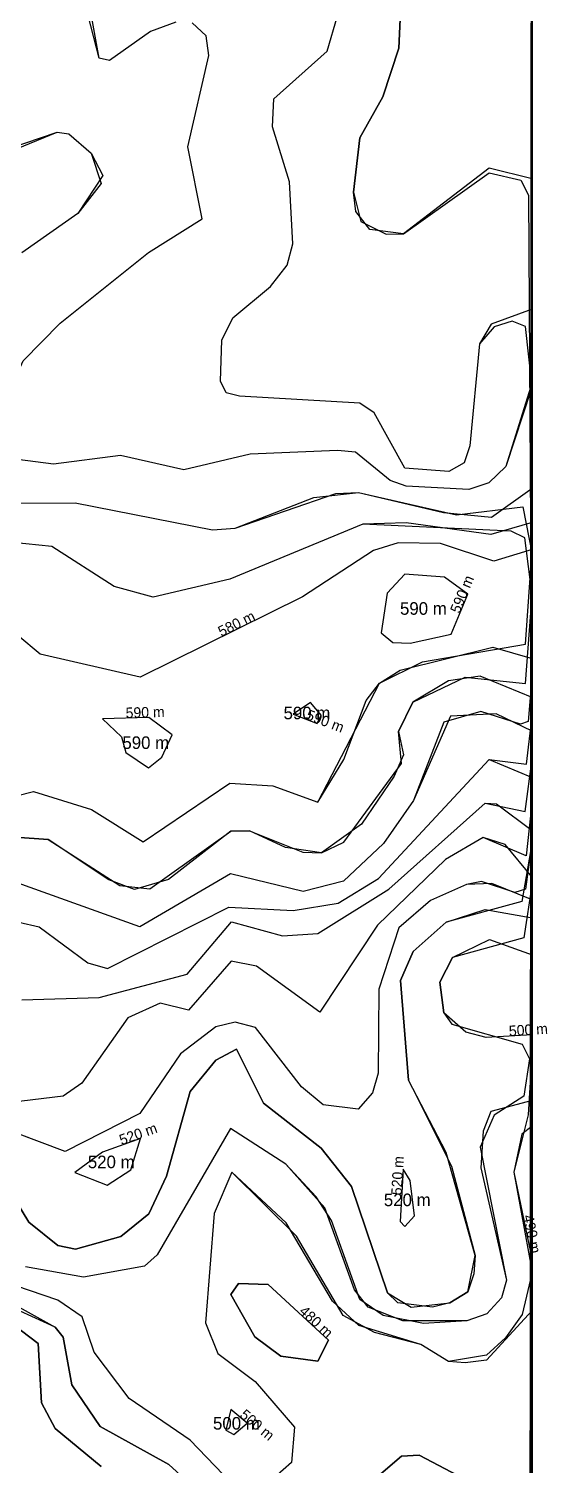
# Model space of a CAD drawing. Extents: x 120.7465 to 120.8269, y 14.0376 to 14.0711.
# Drawn here: x 120.82245 to 120.82672, y 14.04908 to 14.06093 of the extents above; entities that cross this region are included whole.
import ezdxf
from ezdxf.enums import TextEntityAlignment as Align

# ---------------------------------------------------------------- set-up
doc = ezdxf.new("R2010")
doc.units = 0
doc.header["$MEASUREMENT"] = 0
for name, color, linetype in [('Contour_Line_Intermediate', 7, 'Continuous'), ('Contour_Line_Major', 7, 'Continuous'), ('FEATURE_LABEL', 7, 'Continuous'), ('Iso-height_Area', 7, 'Continuous')]:
    doc.layers.add(name, color=color, linetype=linetype)

msp = doc.modelspace()

# ---------------------------------------------------------------- linework, layer by layer
at = {"layer": 'Contour_Line_Intermediate', "color": 36}
for points in [[(120.826598, 14.059693), (120.826244, 14.059783), (120.825537, 14.059239), (120.825259, 14.059275), (120.825143, 14.059425), (120.825125, 14.059583), (120.825176, 14.060031), (120.825366, 14.06037), (120.825499, 14.060771), (120.825526, 14.061374)], [(120.823661, 14.060985), (120.823452, 14.060908), (120.823112, 14.06067), (120.823027, 14.060688), (120.822956, 14.061081)], [(120.826598, 14.058016), (120.82638, 14.05732), (120.82624, 14.057187), (120.826075, 14.057132), (120.825558, 14.057158), (120.825426, 14.057206), (120.825142, 14.057439), (120.824993, 14.057453), (120.824274, 14.057423), (120.823727, 14.057293), (120.823203, 14.057411), (120.822652, 14.057339), (120.822355, 14.057379), (120.822276, 14.057511), (120.822272, 14.057667), (120.822322, 14.058015), (120.822401, 14.058192), (120.822707, 14.058502), (120.823434, 14.059085), (120.823878, 14.059364), (120.823759, 14.059959), (120.823932, 14.060711), (120.823909, 14.060874), (120.823794, 14.06098)], [(120.826598, 14.05862), (120.826261, 14.058496), (120.826165, 14.058332), (120.826084, 14.057491), (120.826037, 14.057351), (120.82591, 14.057279), (120.825549, 14.057308), (120.825294, 14.057764), (120.825178, 14.057844), (120.824185, 14.057901), (120.824075, 14.057929), (120.824027, 14.058026), (120.824038, 14.058363), (120.824129, 14.058548), (120.824441, 14.058807), (120.824577, 14.058982), (120.824625, 14.059157), (120.824596, 14.059668), (120.824458, 14.060122), (120.824468, 14.060354), (120.824908, 14.060746), (120.824994, 14.061037)], [(120.821759, 14.059766), (120.82268, 14.060078), (120.822777, 14.060066), (120.822962, 14.059906), (120.823057, 14.05972), (120.822852, 14.059407), (120.822389, 14.059084)], [(120.82211, 14.057019), (120.82283, 14.057021), (120.823961, 14.056799), (120.824149, 14.056813), (120.824798, 14.057064), (120.825165, 14.057106), (120.825866, 14.056942), (120.826264, 14.056904), (120.826598, 14.057142)], [(120.826598, 14.05686), (120.826256, 14.05676), (120.825559, 14.056857), (120.825202, 14.056846), (120.824104, 14.056391), (120.823472, 14.056243), (120.82315, 14.056331), (120.822637, 14.056662), (120.822315, 14.056695)], [(120.826598, 14.056637), (120.826282, 14.05654), (120.825843, 14.056685), (120.825492, 14.056692), (120.825289, 14.056627), (120.824705, 14.056245), (120.823366, 14.055584), (120.82254, 14.055772), (120.82217, 14.056082)], [(120.826067, 14.056269), (120.825876, 14.056408), (120.825547, 14.056434), (120.825403, 14.056275), (120.825353, 14.055949), (120.825449, 14.055868), (120.825591, 14.055865), (120.825929, 14.055937), (120.826067, 14.056269)], [(120.821674, 14.054435), (120.822486, 14.054641), (120.822964, 14.054493), (120.823391, 14.054226), (120.824104, 14.054709), (120.82446, 14.054686), (120.824832, 14.054553), (120.825046, 14.054904), (120.825229, 14.055391), (120.825338, 14.055534), (120.825511, 14.05564), (120.826274, 14.05583), (120.826598, 14.055736)], [(120.826598, 14.055416), (120.826169, 14.055591), (120.825908, 14.055552), (120.825614, 14.055376), (120.825495, 14.055135), (120.825537, 14.054942), (120.825461, 14.054767), (120.825192, 14.05437), (120.824862, 14.054135), (120.824564, 14.054179), (120.824268, 14.054317), (120.824113, 14.054313), (120.8236, 14.053915), (120.823319, 14.053831), (120.823106, 14.053912), (120.822606, 14.054245), (120.822336, 14.054265)], [(120.826598, 14.055139), (120.826302, 14.055282), (120.825924, 14.055262), (120.82562, 14.054566), (120.825372, 14.054211), (120.825042, 14.053901), (120.824709, 14.053815), (120.82411, 14.05396), (120.823363, 14.053523), (120.82235, 14.053887)], [(120.824857, 14.055269), (120.82477, 14.055375), (120.824626, 14.055278), (120.824826, 14.0552), (120.824857, 14.055269)], [(120.823629, 14.055107), (120.823438, 14.055252), (120.823055, 14.055241), (120.823212, 14.055091), (120.823248, 14.054961), (120.823433, 14.054835), (120.823543, 14.054924), (120.823629, 14.055107)], [(120.822366, 14.053563), (120.822534, 14.053524), (120.822935, 14.053228), (120.823097, 14.053181), (120.824097, 14.053686), (120.824628, 14.053658), (120.824998, 14.053719), (120.825332, 14.053924), (120.826243, 14.054903), (120.826598, 14.054757)], [(120.822391, 14.052921), (120.823027, 14.052941), (120.823753, 14.053134), (120.824118, 14.053565), (120.824538, 14.05345), (120.824832, 14.053469), (120.825415, 14.053834), (120.826211, 14.054544), (120.826304, 14.054539), (120.826598, 14.05432)], [(120.826598, 14.053934), (120.826376, 14.054203), (120.826194, 14.054261), (120.825883, 14.054079), (120.825324, 14.053537), (120.824848, 14.05282), (120.824324, 14.0532), (120.824117, 14.053242), (120.823764, 14.052836), (120.823531, 14.052895), (120.823263, 14.052773), (120.822885, 14.052234), (120.822731, 14.052127), (120.821454, 14.051973)], [(120.826598, 14.053747), (120.826266, 14.053882), (120.826057, 14.053874), (120.82576, 14.053742), (120.825499, 14.053515), (120.825334, 14.053009), (120.825328, 14.052316), (120.825282, 14.052155), (120.825162, 14.052019), (120.824876, 14.052057), (120.824695, 14.052204), (120.824316, 14.052693), (120.82415, 14.052737), (120.82399, 14.0527), (120.823699, 14.052476), (120.823364, 14.051984), (120.822748, 14.051671), (120.822132, 14.051902)], [(120.822132, 14.051606), (120.822447, 14.051088), (120.822687, 14.050895), (120.822832, 14.050864), (120.823207, 14.05097), (120.823437, 14.051158), (120.823584, 14.051467), (120.823778, 14.052166), (120.823989, 14.052425), (120.82416, 14.052516), (120.824384, 14.05207), (120.824858, 14.051699), (120.825109, 14.051382), (120.825406, 14.050504), (120.825599, 14.050387), (120.82592, 14.050422), (120.826069, 14.050513), (120.826128, 14.050812), (120.82589, 14.051664), (120.825578, 14.05226), (120.825513, 14.053081), (120.825617, 14.053321), (120.825888, 14.053562), (120.826211, 14.053666), (120.826598, 14.053597)], [(120.826598, 14.051881), (120.826513, 14.051815), (120.826446, 14.051501), (120.826598, 14.050776)], [(120.823369, 14.051778), (120.823054, 14.051666), (120.822828, 14.051499), (120.823093, 14.051393), (120.82329, 14.051519), (120.823369, 14.051778)], [(120.826598, 14.05036), (120.826222, 14.049949), (120.826046, 14.049929), (120.825907, 14.04994), (120.82568, 14.050079), (120.82517, 14.050236), (120.824953, 14.050437), (120.824569, 14.051083), (120.824121, 14.051501), (120.823975, 14.05116), (120.823905, 14.050257), (120.824007, 14.050006), (120.824315, 14.049774), (120.824637, 14.049397), (120.824614, 14.049105), (120.824476, 14.048986)], [(120.825627, 14.051139), (120.825592, 14.051432), (120.825534, 14.051526), (120.82551, 14.051093), (120.825549, 14.051051), (120.825627, 14.051139)], [(120.82405, 14.049006), (120.823778, 14.049289), (120.823275, 14.049633), (120.822985, 14.050016), (120.822887, 14.050307), (120.822686, 14.050445), (120.822339, 14.050564), (120.822003, 14.051019), (120.821723, 14.051155), (120.821308, 14.050958), (120.82058, 14.050364), (120.820413, 14.050308), (120.819383, 14.050354), (120.819018, 14.050299), (120.818643, 14.050078), (120.818126, 14.04959), (120.817327, 14.049079)], [(120.824048, 14.048683), (120.823602, 14.049089), (120.823036, 14.049404), (120.822801, 14.049745), (120.822731, 14.050139), (120.822666, 14.050222), (120.82228, 14.050397), (120.82198, 14.050638), (120.821676, 14.050696), (120.821307, 14.050647), (120.820975, 14.050517), (120.820866, 14.050416), (120.8204, 14.049442), (120.82036, 14.049073)], [(120.82492, 14.050114), (120.82483, 14.049941), (120.824526, 14.049982), (120.824311, 14.050143), (120.824114, 14.050492), (120.824176, 14.050581), (120.824421, 14.050574), (120.82492, 14.050114)], [(120.820578, 14.049068), (120.820565, 14.049319), (120.820897, 14.050109), (120.820993, 14.050211), (120.821983, 14.050303), (120.822318, 14.050245), (120.822524, 14.050087), (120.822552, 14.049599), (120.822664, 14.049385), (120.823044, 14.049073)], [(120.826089, 14.048943), (120.825666, 14.049167), (120.825521, 14.049159), (120.825061, 14.048765)]]:
    msp.add_lwpolyline(points, dxfattribs=at)
at = {"layer": 'Contour_Line_Major', "color": 36}
for points in [[(120.823661, 14.060985), (120.823452, 14.060908), (120.823112, 14.06067), (120.823027, 14.060688), (120.822956, 14.061081)], [(120.826598, 14.058016), (120.82638, 14.05732), (120.82624, 14.057187), (120.826075, 14.057132), (120.825558, 14.057158), (120.825426, 14.057206), (120.825142, 14.057439), (120.824993, 14.057453), (120.824274, 14.057423), (120.823727, 14.057293), (120.823203, 14.057411), (120.822652, 14.057339), (120.822355, 14.057379), (120.822276, 14.057511), (120.822272, 14.057667), (120.822322, 14.058015), (120.822401, 14.058192), (120.822707, 14.058502), (120.823434, 14.059085), (120.823878, 14.059364), (120.823759, 14.059959), (120.823932, 14.060711), (120.823909, 14.060874), (120.823794, 14.06098)], [(120.822366, 14.053563), (120.822534, 14.053524), (120.822935, 14.053228), (120.823097, 14.053181), (120.824097, 14.053686), (120.824628, 14.053658), (120.824998, 14.053719), (120.825332, 14.053924), (120.826243, 14.054903), (120.826598, 14.054757)], [(120.826598, 14.052633), (120.82622, 14.05261), (120.82605, 14.052656), (120.825869, 14.052814), (120.825838, 14.053067), (120.825941, 14.053272), (120.826246, 14.053419), (120.826598, 14.053293)], [(120.826598, 14.052633), (120.82622, 14.05261), (120.82605, 14.052656), (120.825869, 14.052814), (120.825838, 14.053067), (120.825941, 14.053272), (120.826246, 14.053419), (120.826598, 14.053293)], [(120.826598, 14.052091), (120.826258, 14.052), (120.826194, 14.051838), (120.826176, 14.051536), (120.826387, 14.050611), (120.826346, 14.050463), (120.826223, 14.050331), (120.826059, 14.050273), (120.825531, 14.050275), (120.825247, 14.050386), (120.825133, 14.050531), (120.824889, 14.051207), (120.824568, 14.051566), (120.82411, 14.05186), (120.823506, 14.050818), (120.823402, 14.050724), (120.822898, 14.050634), (120.82242, 14.05072)], [(120.826598, 14.052091), (120.826258, 14.052), (120.826194, 14.051838), (120.826176, 14.051536), (120.826387, 14.050611), (120.826346, 14.050463), (120.826223, 14.050331), (120.826059, 14.050273), (120.825531, 14.050275), (120.825247, 14.050386), (120.825133, 14.050531), (120.824889, 14.051207), (120.824568, 14.051566), (120.82411, 14.05186), (120.823506, 14.050818), (120.823402, 14.050724), (120.822898, 14.050634), (120.82242, 14.05072)], [(120.824247, 14.04943), (120.824113, 14.049542), (120.824072, 14.049373), (120.824138, 14.049337), (120.824247, 14.04943)], [(120.824247, 14.04943), (120.824113, 14.049542), (120.824072, 14.049373), (120.824138, 14.049337), (120.824247, 14.04943)]]:
    msp.add_lwpolyline(points, dxfattribs=at)
at = {"layer": 'Iso-height_Area', "color": 140}
msp.add_polyline3d([(120.819881, 14.070974, 50), (120.825891, 14.070974, 50), (120.826209, 14.070939, 50), (120.826457, 14.070837, 50), (120.826563, 14.070598, 50), (120.826598, 14.07029, 50), (120.826598, 14.038487, 50), (120.826563, 14.038179, 50), (120.826457, 14.037939, 50), (120.826209, 14.037837, 50), (120.825891, 14.037803, 50), (120.763666, 14.037803, 50), (120.747403, 14.037803, 50), (120.747085, 14.037837, 50), (120.746837, 14.037939, 50), (120.746731, 14.038179, 50), (120.746696, 14.038487, 50), (120.746696, 14.065502, 50), (120.746696, 14.07029, 50), (120.746731, 14.070598, 50), (120.746837, 14.070837, 50), (120.747085, 14.070939, 50), (120.747403, 14.070974, 50), (120.819881, 14.070974, 50)], close=True, dxfattribs=at)
at = {"layer": 'Iso-height_Area', "color": 4}
msp.add_polyline3d([(120.819881, 14.070974, 70), (120.825891, 14.070974, 70), (120.826209, 14.070939, 70), (120.826457, 14.070837, 70), (120.826563, 14.070598, 70), (120.826598, 14.07029, 70), (120.826598, 14.038487, 70), (120.826563, 14.038179, 70), (120.826457, 14.037939, 70), (120.826209, 14.037837, 70), (120.825891, 14.037803, 70), (120.763666, 14.037803, 70), (120.747403, 14.037803, 70), (120.747085, 14.037837, 70), (120.746837, 14.037939, 70), (120.746731, 14.038179, 70), (120.746696, 14.038487, 70), (120.746696, 14.065502, 70), (120.746696, 14.07029, 70), (120.746731, 14.070598, 70), (120.746837, 14.070837, 70), (120.747085, 14.070939, 70), (120.747403, 14.070974, 70), (120.819881, 14.070974, 70)], close=True, dxfattribs=at)
at = {"layer": 'Iso-height_Area', "color": 120}
for points in [[(120.747403, 14.070974, 100), (120.805385, 14.070974, 100), (120.805385, 14.070974, 100), (120.825891, 14.070974, 100), (120.826209, 14.070939, 100), (120.826457, 14.070837, 100), (120.826563, 14.070598, 100), (120.826598, 14.07029, 100), (120.826598, 14.043274, 100), (120.826598, 14.038487, 100), (120.826563, 14.038179, 100), (120.826457, 14.037939, 100), (120.826209, 14.037837, 100), (120.825891, 14.037803, 100), (120.763666, 14.037803, 100)], [(120.747403, 14.070974, 90), (120.81387, 14.070974, 90), (120.81387, 14.070974, 90), (120.825891, 14.070974, 90), (120.826209, 14.070939, 90), (120.826457, 14.070837, 90), (120.826563, 14.070598, 90), (120.826598, 14.07029, 90), (120.826598, 14.038487, 90), (120.826563, 14.038179, 90), (120.826457, 14.037939, 90), (120.826209, 14.037837, 90), (120.825891, 14.037803, 90), (120.763666, 14.037803, 90)], [(120.747403, 14.070974, 100), (120.805385, 14.070974, 100), (120.805385, 14.070974, 100), (120.825891, 14.070974, 100), (120.826209, 14.070939, 100), (120.826457, 14.070837, 100), (120.826563, 14.070598, 100), (120.826598, 14.07029, 100), (120.826598, 14.043274, 100), (120.826598, 14.038487, 100), (120.826563, 14.038179, 100), (120.826457, 14.037939, 100), (120.826209, 14.037837, 100), (120.825891, 14.037803, 100), (120.763666, 14.037803, 100)], [(120.752353, 14.070974, 110), (120.806446, 14.070974, 110), (120.806446, 14.070974, 110), (120.825891, 14.070974, 110), (120.826209, 14.070939, 110), (120.826457, 14.070837, 110), (120.826563, 14.070598, 110), (120.826598, 14.07029, 110), (120.826598, 14.043274, 110), (120.826598, 14.038487, 110), (120.826563, 14.038179, 110), (120.826457, 14.037939, 110), (120.826209, 14.037837, 110), (120.825891, 14.037803, 110), (120.756616, 14.037803, 110)], [(120.760838, 14.070974, 120), (120.825891, 14.070974, 120), (120.826209, 14.070939, 120), (120.826457, 14.070837, 120), (120.826563, 14.070598, 120), (120.826598, 14.07029, 120), (120.826598, 14.043274, 120), (120.826598, 14.038487, 120), (120.826563, 14.038179, 120), (120.826457, 14.037939, 120), (120.826209, 14.037837, 120), (120.825891, 14.037803, 120), (120.759915, 14.037805, 120)]]:
    msp.add_polyline3d(points, dxfattribs=at)
at = {"layer": 'Iso-height_Area', "color": 4}
msp.add_polyline3d([(120.747403, 14.070974, 80), (120.819174, 14.070974, 80), (120.819174, 14.070974, 80), (120.825891, 14.070974, 80), (120.826209, 14.070939, 80), (120.826457, 14.070837, 80), (120.826563, 14.070598, 80), (120.826598, 14.07029, 80), (120.826598, 14.038487, 80), (120.826563, 14.038179, 80), (120.826457, 14.037939, 80), (120.826209, 14.037837, 80), (120.825891, 14.037803, 80), (120.763666, 14.037803, 80)], dxfattribs=at)
at = {"layer": 'Iso-height_Area', "color": 110}
for points in [[(120.7545, 14.070974, 130), (120.805032, 14.070974, 130), (120.805032, 14.070974, 130), (120.825891, 14.070974, 130), (120.826209, 14.070939, 130), (120.826457, 14.070837, 130), (120.826563, 14.070598, 130), (120.826598, 14.07029, 130), (120.826598, 14.043274, 130), (120.826598, 14.038487, 130), (120.826563, 14.038179, 130), (120.826457, 14.037939, 130), (120.826209, 14.037837, 130), (120.825891, 14.037803, 130), (120.760256, 14.037816, 130)], [(120.754561, 14.070951, 140), (120.787708, 14.070974, 140), (120.787708, 14.070974, 140), (120.825891, 14.070974, 140), (120.826209, 14.070939, 140), (120.826457, 14.070837, 140), (120.826563, 14.070598, 140), (120.826598, 14.07029, 140), (120.826598, 14.043274, 140), (120.826598, 14.038487, 140), (120.826563, 14.038179, 140), (120.826457, 14.037939, 140), (120.826209, 14.037837, 140), (120.825891, 14.037803, 140), (120.761917, 14.037803, 140)], [(120.754923, 14.070947, 150), (120.800789, 14.070974, 150), (120.800789, 14.070974, 150), (120.825891, 14.070974, 150), (120.826209, 14.070939, 150), (120.826457, 14.070837, 150), (120.826563, 14.070598, 150), (120.826598, 14.07029, 150), (120.826598, 14.038487, 150), (120.826563, 14.038179, 150), (120.826457, 14.037939, 150), (120.826209, 14.037837, 150), (120.763762, 14.037833, 150)], [(120.754923, 14.070947, 150), (120.800789, 14.070974, 150), (120.800789, 14.070974, 150), (120.825891, 14.070974, 150), (120.826209, 14.070939, 150), (120.826457, 14.070837, 150), (120.826563, 14.070598, 150), (120.826598, 14.07029, 150), (120.826598, 14.038487, 150), (120.826563, 14.038179, 150), (120.826457, 14.037939, 150), (120.826209, 14.037837, 150), (120.763762, 14.037833, 150)]]:
    msp.add_polyline3d(points, dxfattribs=at)
at = {"layer": 'Iso-height_Area', "color": 100}
for points in [[(120.76621, 14.03781, 160), (120.825891, 14.037803, 160), (120.826209, 14.037837, 160), (120.826457, 14.037939, 160), (120.826563, 14.038179, 160), (120.826598, 14.038487, 160), (120.826598, 14.065502, 160), (120.826598, 14.07029, 160), (120.826563, 14.070598, 160), (120.826457, 14.070837, 160), (120.826209, 14.070939, 160), (120.825891, 14.070974, 160), (120.755912, 14.070974, 160)], [(120.7718, 14.037803, 170), (120.825891, 14.037803, 170), (120.826209, 14.037837, 170), (120.826457, 14.037939, 170), (120.826563, 14.038179, 170), (120.826598, 14.038487, 170), (120.826598, 14.065502, 170), (120.826598, 14.07029, 170), (120.826563, 14.070598, 170), (120.826457, 14.070837, 170), (120.826209, 14.070939, 170), (120.825891, 14.070974, 170), (120.75695, 14.070974, 170)], [(120.773285, 14.037811, 180), (120.77358, 14.037803, 180), (120.825891, 14.037803, 180), (120.826209, 14.037837, 180), (120.826457, 14.037939, 180), (120.826563, 14.038179, 180), (120.826598, 14.038487, 180), (120.826598, 14.065502, 180), (120.826598, 14.07029, 180), (120.826563, 14.070598, 180), (120.826457, 14.070837, 180), (120.826209, 14.070939, 180), (120.825891, 14.070974, 180), (120.758366, 14.070974, 180)], [(120.775687, 14.037803, 190), (120.825891, 14.037803, 190), (120.826209, 14.037837, 190), (120.826457, 14.037939, 190), (120.826563, 14.038179, 190), (120.826598, 14.038487, 190), (120.826598, 14.065502, 190), (120.826598, 14.07029, 190), (120.826563, 14.070598, 190), (120.826457, 14.070837, 190), (120.826209, 14.070939, 190), (120.825891, 14.070974, 190), (120.762964, 14.070974, 190)]]:
    msp.add_polyline3d(points, dxfattribs=at)
at = {"layer": 'Iso-height_Area', "color": 3}
for points in [[(120.768281, 14.070974, 200), (120.7969, 14.070974, 200), (120.7969, 14.070974, 200), (120.825891, 14.070974, 200), (120.826209, 14.070939, 200), (120.826457, 14.070837, 200), (120.826563, 14.070598, 200), (120.826598, 14.07029, 200), (120.826598, 14.043274, 200), (120.826598, 14.038487, 200), (120.826563, 14.038179, 200), (120.826457, 14.037939, 200), (120.826209, 14.037837, 200), (120.825891, 14.037803, 200), (120.776471, 14.037811, 200)], [(120.768281, 14.070974, 200), (120.7969, 14.070974, 200), (120.7969, 14.070974, 200), (120.825891, 14.070974, 200), (120.826209, 14.070939, 200), (120.826457, 14.070837, 200), (120.826563, 14.070598, 200), (120.826598, 14.07029, 200), (120.826598, 14.043274, 200), (120.826598, 14.038487, 200), (120.826563, 14.038179, 200), (120.826457, 14.037939, 200), (120.826209, 14.037837, 200), (120.825891, 14.037803, 200), (120.776471, 14.037811, 200)], [(120.777211, 14.037812, 210), (120.797607, 14.037803, 210), (120.797607, 14.037803, 210), (120.825891, 14.037803, 210), (120.826209, 14.037837, 210), (120.826457, 14.037939, 210), (120.826563, 14.038179, 210), (120.826598, 14.038487, 210), (120.826598, 14.065502, 210), (120.826598, 14.07029, 210), (120.826563, 14.070598, 210), (120.826457, 14.070837, 210), (120.826209, 14.070939, 210), (120.825891, 14.070974, 210), (120.770743, 14.070974, 210)], [(120.775697, 14.070974, 220), (120.80786, 14.070974, 220), (120.80786, 14.070974, 220), (120.825891, 14.070974, 220), (120.826209, 14.070939, 220), (120.826457, 14.070837, 220), (120.826563, 14.070598, 220), (120.826598, 14.07029, 220), (120.826598, 14.043274, 220), (120.826598, 14.038487, 220), (120.826563, 14.038179, 220), (120.826457, 14.037939, 220), (120.826209, 14.037837, 220), (120.825891, 14.037803, 220), (120.777924, 14.037816, 220)], [(120.778634, 14.037817, 230), (120.808214, 14.037803, 230), (120.808214, 14.037803, 230), (120.825891, 14.037803, 230), (120.826209, 14.037837, 230), (120.826457, 14.037939, 230), (120.826563, 14.038179, 230), (120.826598, 14.038487, 230), (120.826598, 14.065502, 230), (120.826598, 14.07029, 230), (120.826563, 14.070598, 230), (120.826457, 14.070837, 230), (120.826209, 14.070939, 230), (120.825891, 14.070974, 230), (120.77677, 14.070974, 230)], [(120.777837, 14.070974, 240), (120.814224, 14.070974, 240), (120.814224, 14.070974, 240), (120.825891, 14.070974, 240), (120.826209, 14.070939, 240), (120.826457, 14.070837, 240), (120.826563, 14.070598, 240), (120.826598, 14.07029, 240), (120.826598, 14.038487, 240), (120.826563, 14.038179, 240), (120.826457, 14.037939, 240), (120.826209, 14.037837, 240), (120.825891, 14.037803, 240), (120.779016, 14.037806, 240)], [(120.779598, 14.037803, 250), (120.816699, 14.037803, 250), (120.816699, 14.037803, 250), (120.825891, 14.037803, 250), (120.826209, 14.037837, 250), (120.826457, 14.037939, 250), (120.826563, 14.038179, 250), (120.826598, 14.038487, 250), (120.826598, 14.07029, 250), (120.826563, 14.070598, 250), (120.826457, 14.070837, 250), (120.826209, 14.070939, 250), (120.825891, 14.070974, 250), (120.779247, 14.070974, 250)], [(120.779598, 14.037803, 250), (120.816699, 14.037803, 250), (120.816699, 14.037803, 250), (120.825891, 14.037803, 250), (120.826209, 14.037837, 250), (120.826457, 14.037939, 250), (120.826563, 14.038179, 250), (120.826598, 14.038487, 250), (120.826598, 14.07029, 250), (120.826563, 14.070598, 250), (120.826457, 14.070837, 250), (120.826209, 14.070939, 250), (120.825891, 14.070974, 250), (120.779247, 14.070974, 250)]]:
    msp.add_polyline3d(points, dxfattribs=at)
at = {"layer": 'Iso-height_Area', "color": 80}
for points in [[(120.779611, 14.070974, 260), (120.813163, 14.070974, 260), (120.813163, 14.070974, 260), (120.825891, 14.070974, 260), (120.826209, 14.070939, 260), (120.826457, 14.070837, 260), (120.826563, 14.070598, 260), (120.826598, 14.07029, 260), (120.826598, 14.038487, 260), (120.826563, 14.038179, 260), (120.826457, 14.037939, 260), (120.826209, 14.037837, 260), (120.825891, 14.037803, 260), (120.779408, 14.03782, 260)], [(120.782058, 14.070974, 270), (120.81281, 14.070974, 270), (120.81281, 14.070974, 270), (120.825891, 14.070974, 270), (120.826209, 14.070939, 270), (120.826457, 14.070837, 270), (120.826563, 14.070598, 270), (120.826598, 14.07029, 270), (120.826598, 14.038487, 270), (120.826563, 14.038179, 270), (120.826457, 14.037939, 270), (120.826209, 14.037837, 270), (120.825891, 14.037803, 270), (120.77969, 14.037818, 270)], [(120.782424, 14.070974, 280), (120.815638, 14.070974, 280), (120.815638, 14.070974, 280), (120.825891, 14.070974, 280), (120.826209, 14.070939, 280), (120.826457, 14.070837, 280), (120.826563, 14.070598, 280), (120.826598, 14.07029, 280), (120.826598, 14.038487, 280), (120.826563, 14.038179, 280), (120.826457, 14.037939, 280), (120.826209, 14.037837, 280), (120.825891, 14.037803, 280), (120.780014, 14.037815, 280)], [(120.782515, 14.070964, 290), (120.811396, 14.070974, 290), (120.811396, 14.070974, 290), (120.825891, 14.070974, 290), (120.826209, 14.070939, 290), (120.826457, 14.070837, 290), (120.826563, 14.070598, 290), (120.826598, 14.07029, 290), (120.826598, 14.043274, 290), (120.826598, 14.038487, 290), (120.826563, 14.038179, 290), (120.826457, 14.037939, 290), (120.826209, 14.037837, 290), (120.825891, 14.037803, 290), (120.780118, 14.037823, 290)], [(120.780698, 14.037836, 300), (120.811042, 14.037803, 300), (120.811042, 14.037803, 300), (120.825891, 14.037803, 300), (120.826209, 14.037837, 300), (120.826457, 14.037939, 300), (120.826563, 14.038179, 300), (120.826598, 14.038487, 300), (120.826598, 14.065502, 300), (120.826598, 14.07029, 300), (120.826563, 14.070598, 300), (120.826457, 14.070837, 300), (120.826209, 14.070939, 300), (120.825891, 14.070974, 300), (120.782788, 14.070968, 300)], [(120.780698, 14.037836, 300), (120.811042, 14.037803, 300), (120.811042, 14.037803, 300), (120.825891, 14.037803, 300), (120.826209, 14.037837, 300), (120.826457, 14.037939, 300), (120.826563, 14.038179, 300), (120.826598, 14.038487, 300), (120.826598, 14.065502, 300), (120.826598, 14.07029, 300), (120.826563, 14.070598, 300), (120.826457, 14.070837, 300), (120.826209, 14.070939, 300), (120.825891, 14.070974, 300), (120.782788, 14.070968, 300)], [(120.803617, 14.037803, 310), (120.825891, 14.037803, 310), (120.826209, 14.037837, 310), (120.826457, 14.037939, 310), (120.826563, 14.038179, 310), (120.826598, 14.038487, 310), (120.826598, 14.065502, 310), (120.826598, 14.07029, 310), (120.826563, 14.070598, 310), (120.826457, 14.070837, 310), (120.826209, 14.070939, 310), (120.825891, 14.070974, 310), (120.797308, 14.070964, 310)], [(120.805385, 14.037803, 320), (120.825891, 14.037803, 320), (120.826209, 14.037837, 320), (120.826457, 14.037939, 320), (120.826563, 14.038179, 320), (120.826598, 14.038487, 320), (120.826598, 14.065502, 320), (120.826598, 14.07029, 320), (120.826563, 14.070598, 320), (120.826457, 14.070837, 320), (120.826209, 14.070939, 320), (120.825891, 14.070974, 320), (120.797654, 14.070963, 320)]]:
    msp.add_polyline3d(points, dxfattribs=at)
at = {"layer": 'Iso-height_Area', "color": 70}
for points in [[(120.800789, 14.070974, 330), (120.825891, 14.070974, 330), (120.826209, 14.070939, 330), (120.826457, 14.070837, 330), (120.826563, 14.070598, 330), (120.826598, 14.07029, 330), (120.826598, 14.043274, 330), (120.826598, 14.038487, 330), (120.826563, 14.038179, 330), (120.826457, 14.037939, 330), (120.826209, 14.037837, 330), (120.825891, 14.037803, 330), (120.782211, 14.037809, 330)], [(120.798323, 14.070974, 340), (120.825891, 14.070974, 340), (120.826209, 14.070939, 340), (120.826457, 14.070837, 340), (120.826563, 14.070598, 340), (120.826598, 14.07029, 340), (120.826598, 14.043274, 340), (120.826598, 14.038487, 340), (120.826563, 14.038179, 340), (120.826457, 14.037939, 340), (120.826209, 14.037837, 340), (120.825891, 14.037803, 340), (120.782606, 14.037825, 340)], [(120.791597, 14.037803, 370), (120.825891, 14.037803, 370), (120.826209, 14.037837, 370), (120.826457, 14.037939, 370), (120.826563, 14.038179, 370), (120.826598, 14.038487, 370), (120.826598, 14.065502, 370), (120.826598, 14.07029, 370), (120.826563, 14.070598, 370), (120.826457, 14.070837, 370), (120.826209, 14.070939, 370), (120.825891, 14.070974, 370), (120.798411, 14.070958, 370)], [(120.792657, 14.037803, 360), (120.825891, 14.037803, 360), (120.826209, 14.037837, 360), (120.826457, 14.037939, 360), (120.826563, 14.038179, 360), (120.826598, 14.038487, 360), (120.826598, 14.065502, 360), (120.826598, 14.07029, 360), (120.826563, 14.070598, 360), (120.826457, 14.070837, 360), (120.826209, 14.070939, 360), (120.825891, 14.070974, 360), (120.798099, 14.070973, 360)], [(120.794425, 14.037803, 350), (120.825891, 14.037803, 350), (120.826209, 14.037837, 350), (120.826457, 14.037939, 350), (120.826563, 14.038179, 350), (120.826598, 14.038487, 350), (120.826598, 14.065502, 350), (120.826598, 14.07029, 350), (120.826563, 14.070598, 350), (120.826457, 14.070837, 350), (120.826209, 14.070939, 350), (120.825891, 14.070974, 350), (120.798059, 14.070959, 350)], [(120.794425, 14.037803, 350), (120.825891, 14.037803, 350), (120.826209, 14.037837, 350), (120.826457, 14.037939, 350), (120.826563, 14.038179, 350), (120.826598, 14.038487, 350), (120.826598, 14.065502, 350), (120.826598, 14.07029, 350), (120.826563, 14.070598, 350), (120.826457, 14.070837, 350), (120.826209, 14.070939, 350), (120.825891, 14.070974, 350), (120.798059, 14.070959, 350)], [(120.79873, 14.070945, 380), (120.825891, 14.070974, 380), (120.826209, 14.070939, 380), (120.826457, 14.070837, 380), (120.826563, 14.070598, 380), (120.826598, 14.07029, 380), (120.826598, 14.043274, 380), (120.826598, 14.038487, 380), (120.826563, 14.038179, 380), (120.826457, 14.037939, 380), (120.826209, 14.037837, 380), (120.825891, 14.037803, 380), (120.794803, 14.037803, 380)], [(120.79514, 14.037803, 390), (120.825891, 14.037803, 390), (120.826209, 14.037837, 390), (120.826457, 14.037939, 390), (120.826563, 14.038179, 390), (120.826598, 14.038487, 390), (120.826598, 14.065502, 390), (120.826598, 14.07029, 390), (120.826563, 14.070598, 390), (120.826457, 14.070837, 390), (120.826209, 14.070939, 390), (120.825891, 14.070974, 390), (120.813898, 14.070974, 390)]]:
    msp.add_polyline3d(points, dxfattribs=at)
at = {"layer": 'Iso-height_Area', "color": 60}
for points in [[(120.79515, 14.037803, 400), (120.821993, 14.037803, 400), (120.822483, 14.03788, 400), (120.822543, 14.03801, 400), (120.822587, 14.038441, 400), (120.82278, 14.038512, 400), (120.823351, 14.038237, 400), (120.823554, 14.037943, 400), (120.823869, 14.037811, 400), (120.82644, 14.037841, 400), (120.826555, 14.037947, 400), (120.826598, 14.038489, 400), (120.826598, 14.043255, 400), (120.826492, 14.044173, 400), (120.826598, 14.045015, 400), (120.826598, 14.07029, 400), (120.826563, 14.070598, 400), (120.826457, 14.070837, 400), (120.826209, 14.070939, 400), (120.825891, 14.070974, 400), (120.813985, 14.070965, 400), (120.813851, 14.07093, 400)], [(120.79515, 14.037803, 400), (120.821993, 14.037803, 400), (120.822483, 14.03788, 400), (120.822543, 14.03801, 400), (120.822587, 14.038441, 400), (120.82278, 14.038512, 400), (120.823351, 14.038237, 400), (120.823554, 14.037943, 400), (120.823869, 14.037811, 400), (120.82644, 14.037841, 400), (120.826555, 14.037947, 400), (120.826598, 14.038489, 400), (120.826598, 14.043255, 400), (120.826492, 14.044173, 400), (120.826598, 14.045015, 400), (120.826598, 14.07029, 400), (120.826563, 14.070598, 400), (120.826457, 14.070837, 400), (120.826209, 14.070939, 400), (120.825891, 14.070974, 400), (120.813985, 14.070965, 400), (120.813851, 14.07093, 400)], [(120.813919, 14.069112, 410), (120.814067, 14.069094, 410), (120.814212, 14.0691, 410), (120.814336, 14.06925, 410), (120.814379, 14.069412, 410), (120.814379, 14.070275, 410), (120.814326, 14.07059, 410), (120.81418, 14.070889, 410), (120.814202, 14.070945, 410), (120.814337, 14.070966, 410), (120.825891, 14.070974, 410), (120.826209, 14.070939, 410), (120.826457, 14.070837, 410), (120.826563, 14.070598, 410), (120.826598, 14.07029, 410), (120.826598, 14.046369, 410)], [(120.826582, 14.04747, 450), (120.826598, 14.07029, 450)], [(120.826582, 14.04747, 450), (120.826598, 14.07029, 450)], [(120.826587, 14.047828, 460), (120.826598, 14.07029, 460)], [(120.826588, 14.047138, 440), (120.826598, 14.060715, 440), (120.826598, 14.060715, 440), (120.826598, 14.07029, 440)], [(120.826591, 14.046454, 420), (120.826598, 14.07029, 420)], [(120.826598, 14.07029, 430), (120.826598, 14.047378, 430)]]:
    msp.add_polyline3d(points, dxfattribs=at)
at = {"layer": 'Iso-height_Area', "color": 2}
for points in [[(120.826598, 14.07029, 470), (120.826582, 14.048066, 470)], [(120.82659, 14.048416, 480), (120.826593, 14.068555, 480)], [(120.826581, 14.067811, 490), (120.826598, 14.052513, 490), (120.826566, 14.051973, 490), (120.826446, 14.051501, 490), (120.826597, 14.050676, 490), (120.826517, 14.050327, 490), (120.826377, 14.050135, 490), (120.826222, 14.049991, 490), (120.825907, 14.04994, 490), (120.82568, 14.050079, 490), (120.825297, 14.050179, 490), (120.82504, 14.050319, 490), (120.824656, 14.050972, 490), (120.824121, 14.051501, 490), (120.823975, 14.05116, 490), (120.823905, 14.050257, 490), (120.824007, 14.050006, 490), (120.824315, 14.049774, 490), (120.824637, 14.049397, 490), (120.824614, 14.049105, 490), (120.824476, 14.048986, 490)], [(120.826598, 14.067205, 500), (120.826598, 14.053885, 500), (120.82653, 14.053432, 500), (120.825941, 14.053272, 500), (120.825838, 14.053067, 500), (120.825869, 14.052814, 500), (120.825936, 14.052722, 500), (120.826516, 14.052556, 500), (120.826575, 14.052434, 500), (120.826529, 14.052126, 500), (120.826286, 14.051972, 500), (120.826169, 14.051707, 500), (120.826387, 14.050611, 500), (120.826346, 14.050463, 500), (120.826223, 14.050331, 500), (120.826059, 14.050273, 500), (120.825702, 14.050253, 500), (120.82537, 14.050318, 500), (120.825177, 14.050449, 500), (120.824943, 14.051101, 500), (120.824818, 14.051298, 500), (120.824568, 14.051566, 500), (120.82411, 14.05186, 500), (120.823506, 14.050818, 500), (120.823402, 14.050724, 500), (120.822898, 14.050634, 500), (120.82242, 14.05072, 500)], [(120.826598, 14.067205, 500), (120.826598, 14.053885, 500), (120.82653, 14.053432, 500), (120.825941, 14.053272, 500), (120.825838, 14.053067, 500), (120.825869, 14.052814, 500), (120.825936, 14.052722, 500), (120.826516, 14.052556, 500), (120.826575, 14.052434, 500), (120.826529, 14.052126, 500), (120.826286, 14.051972, 500), (120.826169, 14.051707, 500), (120.826387, 14.050611, 500), (120.826346, 14.050463, 500), (120.826223, 14.050331, 500), (120.826059, 14.050273, 500), (120.825702, 14.050253, 500), (120.82537, 14.050318, 500), (120.825177, 14.050449, 500), (120.824943, 14.051101, 500), (120.824818, 14.051298, 500), (120.824568, 14.051566, 500), (120.82411, 14.05186, 500), (120.823506, 14.050818, 500), (120.823402, 14.050724, 500), (120.822898, 14.050634, 500), (120.82242, 14.05072, 500)], [(120.826598, 14.066864, 510), (120.826598, 14.054224, 510), (120.826513, 14.053732, 510), (120.825888, 14.053562, 510), (120.825617, 14.053321, 510), (120.825513, 14.053081, 510), (120.825578, 14.05226, 510), (120.825933, 14.05155, 510), (120.826128, 14.050812, 510), (120.826117, 14.050663, 510), (120.826069, 14.050513, 510), (120.82592, 14.050422, 510), (120.825775, 14.050386, 510), (120.82549, 14.050423, 510), (120.825406, 14.050504, 510), (120.825109, 14.051382, 510), (120.824858, 14.051699, 510), (120.824384, 14.05207, 510), (120.82416, 14.052516, 510), (120.823989, 14.052425, 510), (120.823778, 14.052166, 510), (120.823584, 14.051467, 510), (120.823437, 14.051158, 510), (120.823207, 14.05097, 510), (120.822832, 14.050864, 510), (120.822687, 14.050895, 510), (120.822447, 14.051088, 510), (120.822132, 14.051606, 510)], [(120.825526, 14.061374, 530), (120.825499, 14.060771, 530), (120.825366, 14.06037, 530), (120.825176, 14.060031, 530), (120.825125, 14.059583, 530), (120.825184, 14.059343, 530), (120.825393, 14.059238, 530), (120.825537, 14.059239, 530), (120.826244, 14.059743, 530), (120.826505, 14.059682, 530), (120.826569, 14.059559, 530), (120.826598, 14.054565, 530), (120.826548, 14.054111, 530), (120.826194, 14.054261, 530), (120.825883, 14.054079, 530), (120.825324, 14.053537, 530), (120.824848, 14.05282, 530), (120.824324, 14.0532, 530), (120.824117, 14.053242, 530), (120.823764, 14.052836, 530), (120.823531, 14.052895, 530), (120.823263, 14.052773, 530), (120.822885, 14.052234, 530), (120.822731, 14.052127, 530), (120.821454, 14.051973, 530)], [(120.823661, 14.060985, 550), (120.823452, 14.060908, 550), (120.823112, 14.06067, 550), (120.823027, 14.060688, 550), (120.822891, 14.061225, 550)], [(120.823661, 14.060985, 550), (120.823452, 14.060908, 550), (120.823112, 14.06067, 550), (120.823027, 14.060688, 550), (120.822891, 14.061225, 550)], [(120.826587, 14.060978, 520), (120.826598, 14.054239, 520), (120.826544, 14.053836, 520), (120.826456, 14.053808, 520), (120.82618, 14.053897, 520), (120.826057, 14.053874, 520), (120.82576, 14.053742, 520), (120.825499, 14.053515, 520), (120.825334, 14.053009, 520), (120.825328, 14.052316, 520), (120.825282, 14.052155, 520), (120.825162, 14.052019, 520), (120.824876, 14.052057, 520), (120.824695, 14.052204, 520), (120.824316, 14.052693, 520), (120.82415, 14.052737, 520), (120.82399, 14.0527, 520), (120.823699, 14.052476, 520), (120.823364, 14.051984, 520), (120.822748, 14.051671, 520), (120.822132, 14.051902, 520)], [(120.822391, 14.052921, 540), (120.823027, 14.052941, 540), (120.823753, 14.053134, 540), (120.824118, 14.053565, 540), (120.824538, 14.05345, 540), (120.824832, 14.053469, 540), (120.825415, 14.053834, 540), (120.826211, 14.054544, 540), (120.826541, 14.054475, 540), (120.826598, 14.054911, 540), (120.826598, 14.057975, 540), (120.826542, 14.058475, 540), (120.826433, 14.058519, 540), (120.826286, 14.058473, 540), (120.826165, 14.058332, 540), (120.826084, 14.057491, 540), (120.826037, 14.057351, 540), (120.82591, 14.057279, 540), (120.825549, 14.057308, 540), (120.825294, 14.057764, 540), (120.825178, 14.057844, 540), (120.824185, 14.057901, 540), (120.824075, 14.057929, 540), (120.824027, 14.058026, 540), (120.824038, 14.058363, 540), (120.824129, 14.058548, 540), (120.824441, 14.058807, 540), (120.824577, 14.058982, 540), (120.824625, 14.059157, 540), (120.824596, 14.059668, 540), (120.824458, 14.060122, 540), (120.824468, 14.060354, 540), (120.824908, 14.060746, 540), (120.824994, 14.061037, 540)], [(120.822401, 14.058192, 550), (120.822707, 14.058502, 550), (120.823434, 14.059085, 550), (120.823878, 14.059364, 550), (120.823759, 14.059959, 550), (120.823932, 14.060711, 550), (120.823909, 14.060874, 550), (120.823794, 14.06098, 550)], [(120.822401, 14.058192, 550), (120.822707, 14.058502, 550), (120.823434, 14.059085, 550), (120.823878, 14.059364, 550), (120.823759, 14.059959, 550), (120.823932, 14.060711, 550), (120.823909, 14.060874, 550), (120.823794, 14.06098, 550)], [(120.822176, 14.059873, 560), (120.82268, 14.060078, 560), (120.822777, 14.060066, 560), (120.822962, 14.059906, 560), (120.823044, 14.059656, 560), (120.822852, 14.059407, 560), (120.822389, 14.059084, 560)], [(120.822366, 14.053563, 550), (120.822534, 14.053524, 550), (120.822935, 14.053228, 550), (120.823097, 14.053181, 550), (120.824097, 14.053686, 550), (120.824628, 14.053658, 550), (120.824998, 14.053719, 550), (120.825332, 14.053924, 550), (120.826243, 14.054903, 550), (120.826552, 14.054865, 550), (120.826598, 14.055263, 550), (120.82659, 14.057957, 550), (120.82638, 14.05732, 550), (120.82624, 14.057187, 550), (120.826075, 14.057132, 550), (120.825558, 14.057158, 550), (120.825426, 14.057206, 550), (120.825142, 14.057439, 550), (120.824993, 14.057453, 550), (120.824274, 14.057423, 550), (120.823727, 14.057293, 550), (120.823203, 14.057411, 550), (120.822652, 14.057339, 550), (120.822355, 14.057379, 550)], [(120.822366, 14.053563, 550), (120.822534, 14.053524, 550), (120.822935, 14.053228, 550), (120.823097, 14.053181, 550), (120.824097, 14.053686, 550), (120.824628, 14.053658, 550), (120.824998, 14.053719, 550), (120.825332, 14.053924, 550), (120.826243, 14.054903, 550), (120.826552, 14.054865, 550), (120.826598, 14.055263, 550), (120.82659, 14.057957, 550), (120.82638, 14.05732, 550), (120.82624, 14.057187, 550), (120.826075, 14.057132, 550), (120.825558, 14.057158, 550), (120.825426, 14.057206, 550), (120.825142, 14.057439, 550), (120.824993, 14.057453, 550), (120.824274, 14.057423, 550), (120.823727, 14.057293, 550), (120.823203, 14.057411, 550), (120.822652, 14.057339, 550), (120.822355, 14.057379, 550)], [(120.82211, 14.057019, 560), (120.82283, 14.057021, 560), (120.823961, 14.056799, 560), (120.824149, 14.056813, 560), (120.82498, 14.057097, 560), (120.825165, 14.057106, 560), (120.825974, 14.056923, 560), (120.826521, 14.056988, 560), (120.826598, 14.056596, 560), (120.826598, 14.055609, 560), (120.826564, 14.055219, 560), (120.826502, 14.055195, 560), (120.826175, 14.055301, 560), (120.82587, 14.055211, 560), (120.82562, 14.054566, 560), (120.825372, 14.054211, 560), (120.825042, 14.053901, 560), (120.824709, 14.053815, 560), (120.82411, 14.05396, 560), (120.823363, 14.053523, 560), (120.82235, 14.053887, 560)], [(120.822336, 14.054265, 570), (120.822606, 14.054245, 570), (120.823197, 14.053864, 570), (120.823445, 14.053838, 570), (120.824113, 14.054313, 570), (120.824268, 14.054317, 570), (120.824708, 14.054139, 570), (120.824862, 14.054135, 570), (120.825044, 14.054223, 570), (120.825522, 14.054871, 570), (120.825495, 14.055135, 570), (120.825614, 14.055376, 570), (120.826045, 14.055583, 570), (120.826543, 14.05553, 570), (120.826598, 14.05626, 570), (120.826537, 14.056732, 570), (120.826424, 14.056789, 570), (120.825202, 14.056846, 570), (120.824104, 14.056391, 570), (120.823472, 14.056243, 570), (120.82315, 14.056331, 570), (120.822637, 14.056662, 570), (120.822315, 14.056695, 570)], [(120.82405, 14.049006, 490), (120.823778, 14.049289, 490), (120.823275, 14.049633, 490), (120.822985, 14.050016, 490), (120.822887, 14.050307, 490), (120.822686, 14.050445, 490), (120.822339, 14.050564, 490), (120.822003, 14.051019, 490), (120.821723, 14.051155, 490), (120.821308, 14.050958, 490), (120.82058, 14.050364, 490), (120.820413, 14.050308, 490), (120.819383, 14.050354, 490), (120.819018, 14.050299, 490), (120.818643, 14.050078, 490), (120.818126, 14.04959, 490), (120.817327, 14.049079, 490)], [(120.82036, 14.049073, 480), (120.820361, 14.049243, 480), (120.8204, 14.049442, 480), (120.820866, 14.050416, 480), (120.820975, 14.050517, 480), (120.821307, 14.050647, 480), (120.821846, 14.050676, 480), (120.822666, 14.050222, 480), (120.822731, 14.050139, 480), (120.822801, 14.049745, 480), (120.823036, 14.049404, 480), (120.823602, 14.049089, 480), (120.824048, 14.048683, 480)], [(120.823044, 14.049073, 470), (120.822664, 14.049385, 470), (120.822552, 14.049599, 470), (120.822524, 14.050087, 470), (120.822318, 14.050245, 470), (120.821983, 14.050303, 470), (120.820993, 14.050211, 470), (120.820897, 14.050109, 470), (120.820565, 14.049319, 470), (120.820608, 14.048964, 470)], [(120.825061, 14.048765, 480), (120.825521, 14.049159, 480), (120.825666, 14.049167, 480), (120.826089, 14.048943, 480)]]:
    msp.add_polyline3d(points, dxfattribs=at)
at = {"layer": 'Iso-height_Area', "color": 40}
msp.add_polyline3d([(120.821674, 14.054435, 580), (120.822486, 14.054641, 580), (120.822964, 14.054493, 580), (120.823391, 14.054226, 580), (120.824104, 14.054709, 580), (120.82446, 14.054686, 580), (120.824832, 14.054553, 580), (120.825338, 14.055534, 580), (120.825693, 14.05571, 580), (120.826542, 14.055855, 580), (120.826598, 14.056637, 580), (120.826598, 14.056637, 580), (120.826282, 14.05654, 580), (120.825843, 14.056685, 580), (120.825492, 14.056692, 580), (120.825289, 14.056627, 580), (120.824705, 14.056245, 580), (120.823366, 14.055584, 580), (120.82254, 14.055772, 580), (120.82217, 14.056082, 580)], dxfattribs=at)
for points in [[(120.826067, 14.056269, 590), (120.825876, 14.056408, 590), (120.825547, 14.056434, 590), (120.825403, 14.056275, 590), (120.825353, 14.055949, 590), (120.825449, 14.055868, 590), (120.825591, 14.055865, 590), (120.825929, 14.055937, 590), (120.826067, 14.056269, 590)], [(120.824857, 14.055269, 590), (120.82477, 14.055375, 590), (120.824626, 14.055278, 590), (120.824826, 14.0552, 590), (120.824857, 14.055269, 590)], [(120.823629, 14.055107, 590), (120.823438, 14.055252, 590), (120.823055, 14.055241, 590), (120.823212, 14.055091, 590), (120.823248, 14.054961, 590), (120.823433, 14.054835, 590), (120.823543, 14.054924, 590), (120.823629, 14.055107, 590)]]:
    msp.add_polyline3d(points, close=True, dxfattribs=at)
at = {"layer": 'Iso-height_Area', "color": 2}
for points in [[(120.823369, 14.051778, 520), (120.823054, 14.051666, 520), (120.822828, 14.051499, 520), (120.823093, 14.051393, 520), (120.82329, 14.051519, 520), (120.823369, 14.051778, 520)], [(120.825627, 14.051139, 520), (120.825592, 14.051432, 520), (120.825534, 14.051526, 520), (120.82551, 14.051093, 520), (120.825549, 14.051051, 520), (120.825627, 14.051139, 520)], [(120.82492, 14.050114, 0), (120.824421, 14.050574, 0), (120.824176, 14.050581, 0), (120.824114, 14.050492, 0), (120.824311, 14.050143, 0), (120.824526, 14.049982, 0), (120.82483, 14.049941, 0), (120.82492, 14.050114, 0)], [(120.824247, 14.04943, 500), (120.824113, 14.049542, 500), (120.824072, 14.049373, 500), (120.824138, 14.049337, 500), (120.824247, 14.04943, 500)], [(120.824247, 14.04943, 500), (120.824113, 14.049542, 500), (120.824072, 14.049373, 500), (120.824138, 14.049337, 500), (120.824247, 14.04943, 500)]]:
    msp.add_polyline3d(points, close=True, dxfattribs=at)

# ---------------------------------------------------------------- texts
at = {"layer": 'FEATURE_LABEL', "color": 18}
for s, rotation, p in [('590 m', 67.4, (120.825998, 14.056103)), ('580 m', 26.3, (120.824035, 14.055915)), ('590 m', 1.6, (120.823247, 14.055246)), ('590 m', 338.9, (120.824726, 14.055239)), ('500 m', 3.6, (120.826409, 14.052622)), ('500 m', 3.6, (120.826409, 14.052622)), ('520 m', 19.5, (120.823212, 14.051722)), ('520 m', 86.8, (120.825522, 14.051309)), ('490 m', 281.8, (120.826522, 14.051139)), ('480 m', 317.3, (120.82467, 14.050344)), ('500 m', 320.1, (120.82418, 14.049486)), ('500 m', 320.1, (120.82418, 14.049486))]:
    msp.add_text(s, height=0.0000865, rotation=rotation, dxfattribs=at).set_placement(p)
for s, p in [('590 m', (120.825701, 14.05615, 590)), ('590 m', (120.824741, 14.055288, 590)), ('590 m', (120.823412, 14.055043, 590)), ('520 m', (120.823127, 14.051585, 520)), ('520 m', (120.825568, 14.051272, 520)), ('500 m', (120.824159, 14.049429, 500)), ('500 m', (120.824159, 14.049429, 500))]:
    msp.add_text(s, height=0.0001038, dxfattribs=at).set_placement(p, align=Align.MIDDLE_CENTER)

doc.saveas('drawing.dxf')
